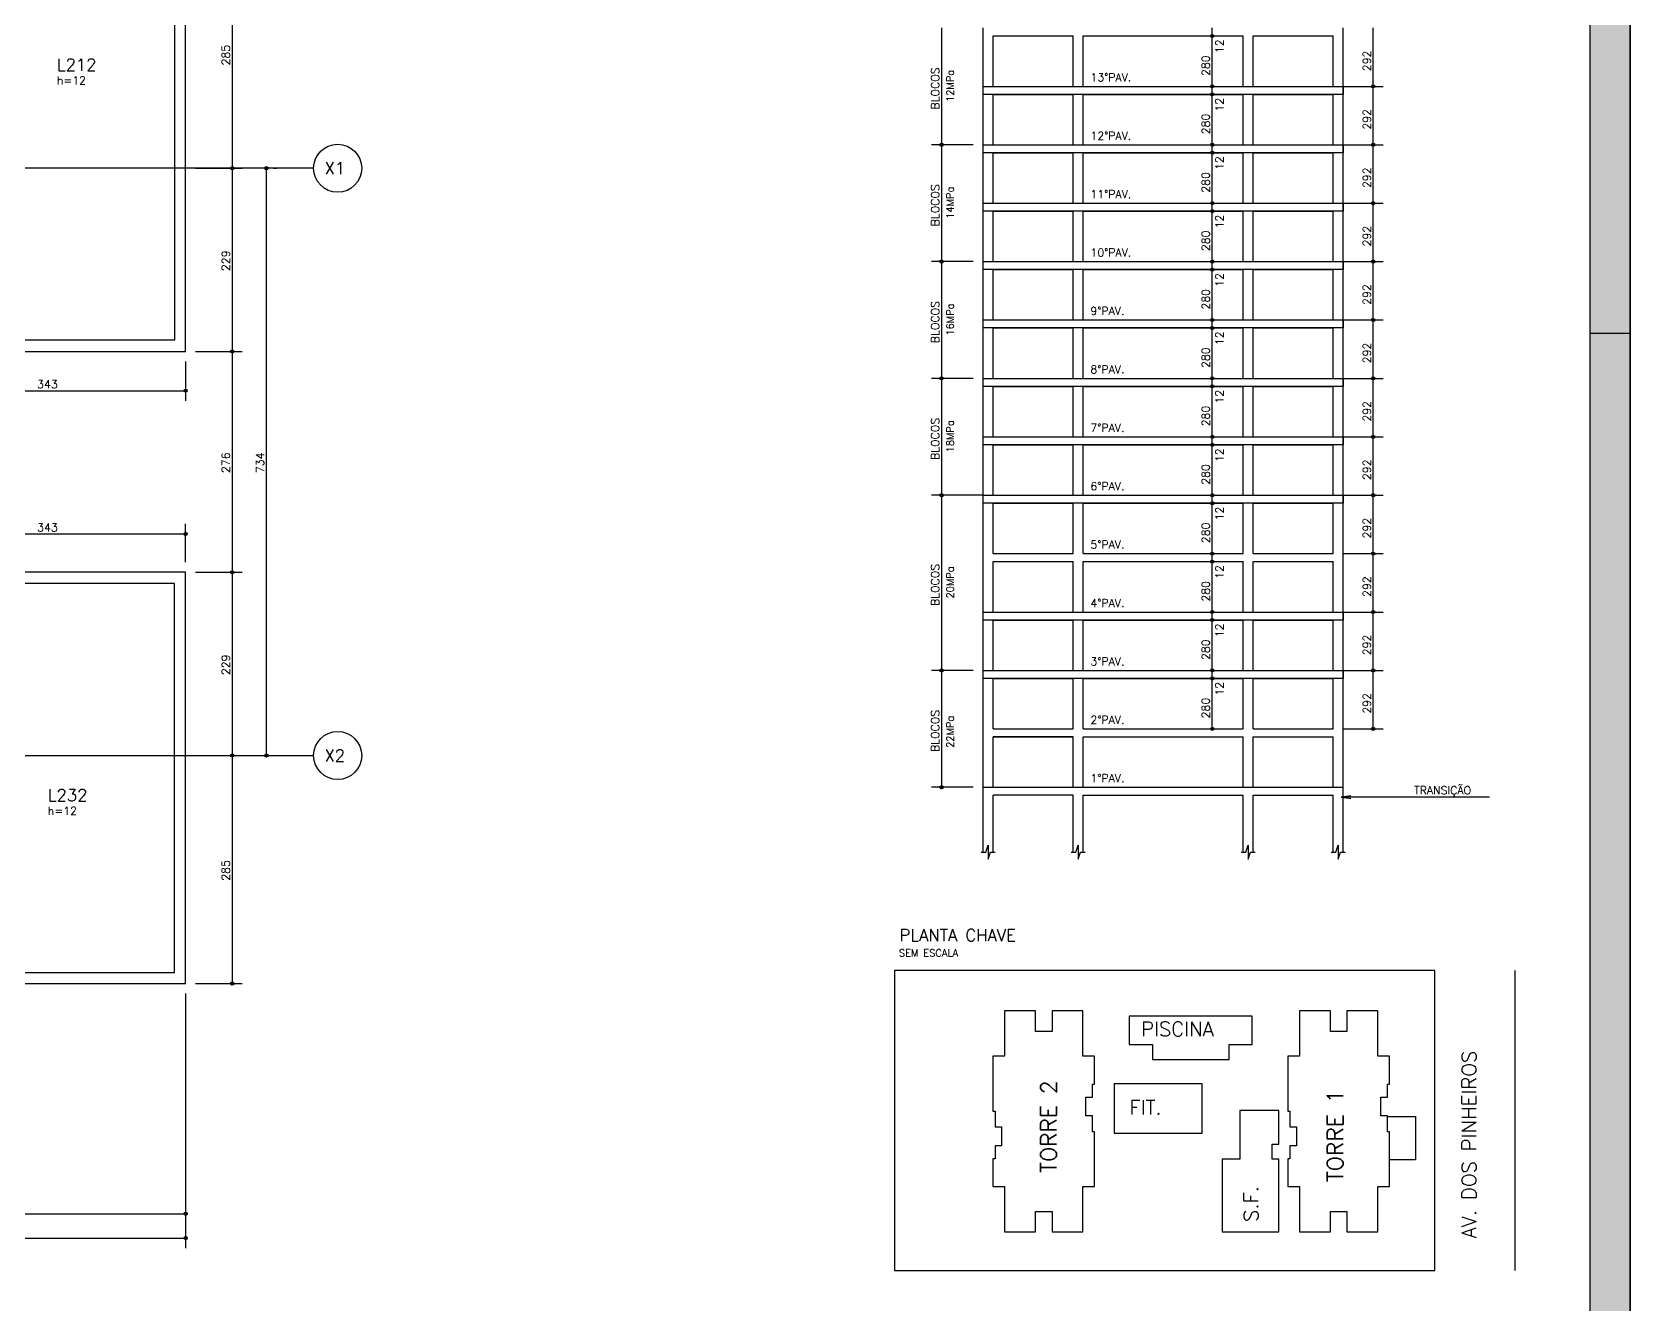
# Model space of a CAD drawing. Extents: x 187 to 6132, y -1204 to 3001.
# Drawn here: x 4135 to 6132, y 552 to 2142 of the extents above; entities that cross this region are included whole.
import ezdxf

# ---------------------------------------------------------------- set-up
doc = ezdxf.new("R2010")
doc.units = 0
doc.header["$LTSCALE"] = 100
doc.header["$MEASUREMENT"] = 0
doc.layers.get('0').update_dxf_attribs({"color": 245, "linetype": 'CONTINUOUS'})
for name, color, linetype in [('01', 7, 'CONTINUOUS'), ('10', 7, 'CONTINUOUS'), ('13', 7, 'CONTINUOUS'), ('16', 5, 'CONTINUOUS'), ('18', 4, 'CONTINUOUS'), ('2', 7, 'CONTINUOUS'), ('221', 102, 'CONTINUOUS'), ('235', 7, 'CONTINUOUS'), ('30', 7, 'CONTINUOUS')]:
    doc.layers.add(name, color=color, linetype=linetype)
doc.styles.get("Standard").update_dxf_attribs({"font": 'ROMANS.SHX'})

msp = doc.modelspace()

# ---------------------------------------------------------------- linework, layer by layer
for p, q in [((5323.10879, 2136.978609), (5323.10879, 2146.978605)), ((5323.10879, 2073.978605), (5323.10879, 2136.978609)), ((5335.608785, 2073.978605), (5335.608785, 2136.978609)), ((5335.608785, 2136.978609), (5435.608745, 2136.978609)), ((5435.608745, 2073.978605), (5435.608745, 2136.978609)), ((5435.608745, 2073.978605), (5435.608745, 2136.978609)), ((5448.10874, 2073.978605), (5448.10874, 2136.978609)), ((5448.10874, 2136.978609), (5648.10866, 2136.978609)), ((5648.10866, 2073.978605), (5648.10866, 2136.978609)), ((5660.608655, 2073.978605), (5660.608655, 2136.978609)), ((5660.608655, 2073.978605), (5660.608655, 2136.978609)), ((5660.608655, 2136.978609), (5760.608615, 2136.978609)), ((5760.608615, 2073.978605), (5760.608615, 2136.978609)), ((5773.10861, 2136.978609), (5773.10861, 2146.978605)), ((5773.10861, 2073.978605), (5773.10861, 2136.978609)), ((5323.10879, 2063.978506), (5323.10879, 2073.978502)), ((5323.10879, 2000.978502), (5323.10879, 2063.978506)), ((5335.608785, 2073.978502), (5435.608745, 2073.978502)), ((5335.608785, 2000.978502), (5335.608785, 2063.978506)), ((5335.608785, 2063.978506), (5435.608745, 2063.978506)), ((5435.608745, 2000.978502), (5435.608745, 2063.978506)), ((5435.608745, 2000.978502), (5435.608745, 2063.978506)), ((5448.10874, 2073.978502), (5648.10866, 2073.978502)), ((5448.10874, 2000.978502), (5448.10874, 2063.978506)), ((5448.10874, 2063.978506), (5648.10866, 2063.978506)), ((5648.10866, 2000.978502), (5648.10866, 2063.978506)), ((5660.608655, 2073.978502), (5760.608615, 2073.978502)), ((5660.608655, 2000.978502), (5660.608655, 2063.978506)), ((5660.608655, 2000.978502), (5660.608655, 2063.978506)), ((5660.608655, 2063.978506), (5760.608615, 2063.978506)), ((5760.608615, 2000.978502), (5760.608615, 2063.978506)), ((5773.10861, 2063.978506), (5773.10861, 2073.978502)), ((5773.10861, 2000.978502), (5773.10861, 2063.978506)), ((5323.10879, 1990.978402), (5323.10879, 2000.978398)), ((5335.608785, 2000.978398), (5435.608745, 2000.978398)), ((5448.10874, 2000.978398), (5648.10866, 2000.978398)), ((5660.608655, 2000.978398), (5760.608615, 2000.978398)), ((5773.10861, 1990.978402), (5773.10861, 2000.978398)), ((5323.10879, 1927.978398), (5323.10879, 1990.978402)), ((5335.608785, 1927.978398), (5335.608785, 1990.978402)), ((5335.608785, 1990.978402), (5435.608745, 1990.978402)), ((5435.608745, 1927.978398), (5435.608745, 1990.978402)), ((5435.608745, 1927.978398), (5435.608745, 1990.978402)), ((5448.10874, 1927.978398), (5448.10874, 1990.978402)), ((5448.10874, 1990.978402), (5648.10866, 1990.978402)), ((5648.10866, 1927.978398), (5648.10866, 1990.978402)), ((5660.608655, 1927.978398), (5660.608655, 1990.978402)), ((5660.608655, 1927.978398), (5660.608655, 1990.978402)), ((5660.608655, 1990.978402), (5760.608615, 1990.978402)), ((5760.608615, 1927.978398), (5760.608615, 1990.978402)), ((5773.10861, 1927.978398), (5773.10861, 1990.978402)), ((5323.10879, 1917.978299), (5323.10879, 1927.978295)), ((5323.10879, 1854.978295), (5323.10879, 1917.978299)), ((5335.608785, 1927.978295), (5435.608745, 1927.978295)), ((5335.608785, 1854.978295), (5335.608785, 1917.978299)), ((5335.608785, 1917.978299), (5435.608745, 1917.978299)), ((5435.608745, 1854.978295), (5435.608745, 1917.978299)), ((5435.608745, 1854.978295), (5435.608745, 1917.978299)), ((5448.10874, 1927.978295), (5648.10866, 1927.978295)), ((5448.10874, 1854.978295), (5448.10874, 1917.978299)), ((5448.10874, 1917.978299), (5648.10866, 1917.978299)), ((5648.10866, 1854.978295), (5648.10866, 1917.978299)), ((5660.608655, 1927.978295), (5760.608615, 1927.978295)), ((5660.608655, 1854.978295), (5660.608655, 1917.978299)), ((5660.608655, 1854.978295), (5660.608655, 1917.978299)), ((5660.608655, 1917.978299), (5760.608615, 1917.978299)), ((5760.608615, 1854.978295), (5760.608615, 1917.978299)), ((5773.10861, 1917.978299), (5773.10861, 1927.978295)), ((5773.10861, 1854.978295), (5773.10861, 1917.978299)), ((5323.10879, 1844.978196), (5323.10879, 1854.978192)), ((5323.10879, 1781.978192), (5323.10879, 1844.978196)), ((5335.608785, 1854.978192), (5435.608745, 1854.978192)), ((5335.608785, 1781.978192), (5335.608785, 1844.978196)), ((5335.608785, 1844.978196), (5435.608745, 1844.978196)), ((5435.608745, 1781.978192), (5435.608745, 1844.978196)), ((5435.608745, 1781.978192), (5435.608745, 1844.978196)), ((5448.10874, 1854.978192), (5648.10866, 1854.978192)), ((5448.10874, 1781.978192), (5448.10874, 1844.978196)), ((5448.10874, 1844.978196), (5648.10866, 1844.978196)), ((5648.10866, 1781.978192), (5648.10866, 1844.978196)), ((5660.608655, 1854.978192), (5760.608615, 1854.978192)), ((5660.608655, 1781.978192), (5660.608655, 1844.978196)), ((5660.608655, 1781.978192), (5660.608655, 1844.978196)), ((5660.608655, 1844.978196), (5760.608615, 1844.978196)), ((5760.608615, 1781.978192), (5760.608615, 1844.978196)), ((5773.10861, 1844.978196), (5773.10861, 1854.978192)), ((5773.10861, 1781.978192), (5773.10861, 1844.978196)), ((5323.10879, 1771.978093), (5323.10879, 1781.978089)), ((5335.608785, 1781.978089), (5435.608745, 1781.978089)), ((5448.10874, 1781.978089), (5648.10866, 1781.978089)), ((5660.608655, 1781.978089), (5760.608615, 1781.978089)), ((5773.10861, 1771.978093), (5773.10861, 1781.978089)), ((5323.10879, 1708.978089), (5323.10879, 1771.978093)), ((5335.608785, 1708.978089), (5335.608785, 1771.978093)), ((5335.608785, 1771.978093), (5435.608745, 1771.978093)), ((5435.608745, 1708.978089), (5435.608745, 1771.978093)), ((5435.608745, 1708.978089), (5435.608745, 1771.978093)), ((5448.10874, 1708.978089), (5448.10874, 1771.978093)), ((5448.10874, 1771.978093), (5648.10866, 1771.978093)), ((5648.10866, 1708.978089), (5648.10866, 1771.978093)), ((5660.608655, 1708.978089), (5660.608655, 1771.978093)), ((5660.608655, 1708.978089), (5660.608655, 1771.978093)), ((5660.608655, 1771.978093), (5760.608615, 1771.978093)), ((5760.608615, 1708.978089), (5760.608615, 1771.978093)), ((5773.10861, 1708.978089), (5773.10861, 1771.978093)), ((6081.530458, 1765.709975), (6131.530458, 1765.709975)), ((5323.10879, 1698.977989), (5323.10879, 1708.977985)), ((5323.10879, 1635.977985), (5323.10879, 1698.977989)), ((5335.608785, 1708.977985), (5435.608745, 1708.977985)), ((5335.608785, 1635.977985), (5335.608785, 1698.977989)), ((5335.608785, 1698.977989), (5435.608745, 1698.977989)), ((5435.608745, 1635.977985), (5435.608745, 1698.977989)), ((5435.608745, 1635.977985), (5435.608745, 1698.977989)), ((5448.10874, 1708.977985), (5648.10866, 1708.977985)), ((5448.10874, 1635.977985), (5448.10874, 1698.977989)), ((5448.10874, 1698.977989), (5648.10866, 1698.977989)), ((5648.10866, 1635.977985), (5648.10866, 1698.977989)), ((5660.608655, 1708.977985), (5760.608615, 1708.977985)), ((5660.608655, 1635.977985), (5660.608655, 1698.977989)), ((5660.608655, 1635.977985), (5660.608655, 1698.977989)), ((5660.608655, 1698.977989), (5760.608615, 1698.977989)), ((5760.608615, 1635.977985), (5760.608615, 1698.977989)), ((5773.10861, 1698.977989), (5773.10861, 1708.977985)), ((5773.10861, 1635.977985), (5773.10861, 1698.977989)), ((5323.10879, 1625.977886), (5323.10879, 1635.977882)), ((5323.10879, 1562.977882), (5323.10879, 1625.977886)), ((5335.608785, 1635.977882), (5435.608745, 1635.977882)), ((5335.608785, 1562.977882), (5335.608785, 1625.977886)), ((5335.608785, 1625.977886), (5435.608745, 1625.977886)), ((5435.608745, 1562.977882), (5435.608745, 1625.977886)), ((5435.608745, 1562.977882), (5435.608745, 1625.977886)), ((5448.10874, 1635.977882), (5648.10866, 1635.977882)), ((5448.10874, 1562.977882), (5448.10874, 1625.977886)), ((5448.10874, 1625.977886), (5648.10866, 1625.977886)), ((5648.10866, 1562.977882), (5648.10866, 1625.977886)), ((5660.608655, 1635.977882), (5760.608615, 1635.977882)), ((5660.608655, 1562.977882), (5660.608655, 1625.977886)), ((5660.608655, 1562.977882), (5660.608655, 1625.977886)), ((5660.608655, 1625.977886), (5760.608615, 1625.977886)), ((5760.608615, 1562.977882), (5760.608615, 1625.977886)), ((5773.10861, 1625.977886), (5773.10861, 1635.977882)), ((5773.10861, 1562.977882), (5773.10861, 1625.977886)), ((5323.10879, 1552.977783), (5323.10879, 1562.977779)), ((5335.608785, 1562.977779), (5435.608745, 1562.977779)), ((5448.10874, 1562.977779), (5648.10866, 1562.977779)), ((5660.608655, 1562.977779), (5760.608615, 1562.977779)), ((5773.10861, 1552.977783), (5773.10861, 1562.977779)), ((5323.10879, 1489.977779), (5323.10879, 1552.977783)), ((5335.608785, 1489.977779), (5335.608785, 1552.977783)), ((5335.608785, 1552.977783), (5435.608745, 1552.977783)), ((5435.608745, 1489.977779), (5435.608745, 1552.977783)), ((5435.608745, 1489.977779), (5435.608745, 1552.977783)), ((5448.10874, 1489.977779), (5448.10874, 1552.977783)), ((5448.10874, 1552.977783), (5648.10866, 1552.977783)), ((5648.10866, 1489.977779), (5648.10866, 1552.977783)), ((5660.608655, 1489.977779), (5660.608655, 1552.977783)), ((5660.608655, 1489.977779), (5660.608655, 1552.977783)), ((5660.608655, 1552.977783), (5760.608615, 1552.977783)), ((5760.608615, 1489.977779), (5760.608615, 1552.977783)), ((5773.10861, 1489.977779), (5773.10861, 1552.977783)), ((5323.10879, 1479.97768), (5323.10879, 1489.977676)), ((5323.10879, 1416.977676), (5323.10879, 1479.97768)), ((5335.608785, 1489.977676), (5435.608745, 1489.977676)), ((5335.608785, 1416.977676), (5335.608785, 1479.97768)), ((5335.608785, 1479.97768), (5435.608745, 1479.97768)), ((5435.608745, 1416.977676), (5435.608745, 1479.97768)), ((5435.608745, 1416.977676), (5435.608745, 1479.97768)), ((5448.10874, 1489.977676), (5648.10866, 1489.977676)), ((5448.10874, 1416.977676), (5448.10874, 1479.97768)), ((5448.10874, 1479.97768), (5648.10866, 1479.97768)), ((5648.10866, 1416.977676), (5648.10866, 1479.97768)), ((5660.608655, 1489.977676), (5760.608615, 1489.977676)), ((5660.608655, 1416.977676), (5660.608655, 1479.97768)), ((5660.608655, 1416.977676), (5660.608655, 1479.97768)), ((5660.608655, 1479.97768), (5760.608615, 1479.97768)), ((5760.608615, 1416.977676), (5760.608615, 1479.97768)), ((5773.10861, 1479.97768), (5773.10861, 1489.977676)), ((5773.10861, 1416.977676), (5773.10861, 1479.97768)), ((5323.10879, 1406.977577), (5323.10879, 1416.977573)), ((5323.10879, 1343.977573), (5323.10879, 1406.977577)), ((5335.608785, 1416.977573), (5435.608745, 1416.977573)), ((5335.608785, 1343.977573), (5335.608785, 1406.977577)), ((5335.608785, 1406.977577), (5435.608745, 1406.977577)), ((5435.608745, 1343.977573), (5435.608745, 1406.977577)), ((5435.608745, 1343.977573), (5435.608745, 1406.977577)), ((5448.10874, 1416.977573), (5648.10866, 1416.977573)), ((5448.10874, 1343.977573), (5448.10874, 1406.977577)), ((5448.10874, 1406.977577), (5648.10866, 1406.977577)), ((5648.10866, 1343.977573), (5648.10866, 1406.977577)), ((5660.608655, 1416.977573), (5760.608615, 1416.977573)), ((5660.608655, 1343.977573), (5660.608655, 1406.977577)), ((5660.608655, 1343.977573), (5660.608655, 1406.977577)), ((5660.608655, 1406.977577), (5760.608615, 1406.977577)), ((5760.608615, 1343.977573), (5760.608615, 1406.977577)), ((5773.10861, 1406.977577), (5773.10861, 1416.977573)), ((5773.10861, 1343.977573), (5773.10861, 1406.977577)), ((5323.10879, 1333.977473), (5323.10879, 1343.977469)), ((5335.608785, 1343.977469), (5435.608745, 1343.977469)), ((5448.10874, 1343.977469), (5648.10866, 1343.977469)), ((5660.608655, 1343.977469), (5760.608615, 1343.977469)), ((5773.10861, 1333.977473), (5773.10861, 1343.977469)), ((5323.10879, 1270.977469), (5323.10879, 1333.977473)), ((5335.608785, 1270.977469), (5335.608785, 1333.977473)), ((5335.608785, 1333.977473), (5435.608745, 1333.977473)), ((5435.608745, 1270.977469), (5435.608745, 1333.977473)), ((5435.608745, 1270.977469), (5435.608745, 1333.977473)), ((5448.10874, 1270.977469), (5448.10874, 1333.977473)), ((5448.10874, 1333.977473), (5648.10866, 1333.977473)), ((5648.10866, 1270.977469), (5648.10866, 1333.977473)), ((5660.608655, 1270.977469), (5660.608655, 1333.977473)), ((5660.608655, 1270.977469), (5660.608655, 1333.977473)), ((5660.608655, 1333.977473), (5760.608615, 1333.977473)), ((5760.608615, 1270.977469), (5760.608615, 1333.977473)), ((5773.10861, 1270.977469), (5773.10861, 1333.977473)), ((5323.10879, 1260.977473), (5323.10879, 1270.977469)), ((5323.10879, 1197.977469), (5323.10879, 1260.977473)), ((5335.608785, 1270.977469), (5435.608745, 1270.977469)), ((5435.608745, 1260.977473), (5335.608785, 1260.977473)), ((5335.608785, 1197.977469), (5335.608785, 1260.977473)), ((5335.608785, 1260.977473), (5435.608745, 1260.977473)), ((5435.608745, 1197.977469), (5435.608745, 1260.977473)), ((5435.608745, 1197.977469), (5435.608745, 1260.977473)), ((5448.10874, 1270.977469), (5648.10866, 1270.977469)), ((5448.10874, 1270.977366), (5648.10866, 1270.977366)), ((5448.10874, 1260.977473), (5648.10866, 1260.977473)), ((5448.10874, 1197.977469), (5448.10874, 1260.977473)), ((5448.10874, 1260.977473), (5648.10866, 1260.977473)), ((5648.10866, 1197.977469), (5648.10866, 1260.977473)), ((5660.608655, 1270.977469), (5760.608615, 1270.977469)), ((5660.608655, 1260.977473), (5760.608615, 1260.977473)), ((5660.608655, 1197.977469), (5660.608655, 1260.977473)), ((5660.608655, 1197.977469), (5660.608655, 1260.977473)), ((5660.608655, 1260.977473), (5760.608615, 1260.977473)), ((5760.608615, 1197.977469), (5760.608615, 1260.977473)), ((5773.10861, 1260.977473), (5773.10861, 1270.977469)), ((5773.10861, 1197.977469), (5773.10861, 1260.977473)), ((5323.10879, 1187.977473), (5323.10879, 1197.977469)), ((5323.10879, 1197.977469), (5448.10874, 1197.977469)), ((5323.10879, 1116.977469), (5323.10879, 1187.977473)), ((5323.10879, 1116.977469), (5323.10879, 1187.977473)), ((5335.608785, 1116.977469), (5335.608785, 1187.977473)), ((5435.608745, 1187.977473), (5335.608785, 1187.977473)), ((5435.608745, 1116.977469), (5435.608745, 1187.977473)), ((5435.608745, 1116.977469), (5435.608745, 1187.977473)), ((5448.10874, 1197.977469), (5648.10866, 1197.977469)), ((5448.10874, 1197.977366), (5660.608655, 1197.977366)), ((5448.10874, 1116.977469), (5448.10874, 1187.977473)), ((5448.10874, 1187.977473), (5648.10866, 1187.977473)), ((5648.10866, 1116.977469), (5648.10866, 1187.977473)), ((5660.608655, 1197.977469), (5773.10861, 1197.977469)), ((5660.608655, 1116.977469), (5660.608655, 1187.977473)), ((5660.608655, 1116.977469), (5660.608655, 1187.977473)), ((5660.608655, 1187.977473), (5760.608615, 1187.977473)), ((5760.608615, 1116.977469), (5760.608615, 1187.977473)), ((5773.10861, 1187.977473), (5773.10861, 1197.977469)), ((5773.10861, 1116.977469), (5773.10861, 1187.977473)), ((5773.10861, 1116.977469), (5773.10861, 1187.977473)), ((5987.581775, 969.08641), (5987.581775, 594.08641))]:
    msp.add_line(p, q)
for points in [[(186.530458, -1204.290025), (6131.530458, -1204.290025), (6131.530458, 3000.709975), (186.530458, 3000.709975), (186.530458, -1204.290025)], [(6081.530458, 3000.709975), (6131.530458, 3000.709975), (6131.530458, -1204.290025), (6081.530458, -1204.290025), (6081.530458, 3000.709975)], [(311.530458, -1154.290025), (6081.530458, -1154.290025), (6081.530458, 2950.709975), (311.530458, 2950.709975), (311.530458, -1154.290025)], [(5320.60879, 1116.977469), (5326.442133, 1116.977469), (5329.358788, 1125.727467), (5329.358788, 1108.227472), (5332.275459, 1116.977469), (5338.108785, 1116.977469)], [(5433.108745, 1116.977469), (5438.942088, 1116.977469), (5441.858743, 1125.727467), (5441.858743, 1108.227472), (5444.775414, 1116.977469), (5450.60874, 1116.977469)], [(5645.60866, 1116.977469), (5651.442003, 1116.977469), (5654.358658, 1125.727467), (5654.358658, 1108.227472), (5657.275329, 1116.977469), (5663.108655, 1116.977469)], [(5758.108615, 1116.977469), (5763.941958, 1116.977469), (5766.858613, 1125.727467), (5766.858613, 1108.227472), (5769.775284, 1116.977469), (5775.60861, 1116.977469)], [(5212.581775, 969.08641), (5212.581775, 594.08641), (5887.581775, 594.08641), (5887.581775, 969.08641), (5212.581775, 969.08641)], [(5505.702134, 911.881352), (5505.702134, 876.631352), (5534.759074, 876.631352), (5534.759074, 857.881352), (5630.403019, 857.881352), (5630.403019, 876.631352), (5659.459958, 876.631352), (5659.459958, 911.881352), (5505.702134, 911.881352)], [(5486.93266, 827.476824), (5486.93266, 765.702218), (5596.948141, 765.702218), (5596.948141, 827.476824), (5486.93266, 827.476824)], [(5692.622741, 793.941434), (5644.035434, 793.941434), (5644.035434, 733.190242), (5621.689735, 733.190242), (5621.689735, 642.141038), (5692.621136, 642.141038), (5692.621136, 733.189742), (5684.311764, 733.189742), (5684.311764, 752.000821), (5692.621136, 752.000821), (5692.622741, 793.941434)], [(5828.369275, 786.603855), (5863.479408, 786.603855), (5863.479408, 732.438471), (5830.994275, 732.438471)]]:
    msp.add_lwpolyline(points)
at = {"layer": '01'}
for points in [[(4326.595874, 1742.626464), (4326.595874, 2256.626464), (3571.595874, 2256.626464)], [(4032.595874, 1982.626464), (4046.595874, 1982.626464), (4046.595874, 2242.626464), (4312.595874, 2242.626464), (4312.595874, 1756.626464), (3886.595874, 1756.626464), (3886.595874, 1891.626464), (3557.595874, 1891.626464), (3557.595874, 1691.626464), (3227.595874, 1691.626464), (3227.595874, 1611.626464), (3126.595874, 1611.626464), (3126.595874, 2242.626464), (3892.595874, 2242.626464), (3892.595874, 1982.626464), (3906.595874, 1982.626464), (3906.595874, 2242.626464), (4032.595874, 2242.626464), (4032.595874, 1982.626464)], [(3983.595867, 1742.626464), (4326.595874, 1742.626464)], [(4032.595874, 1226.626464), (4046.595874, 1226.626464), (4046.595874, 966.626464), (4312.595874, 966.626464), (4312.595874, 1452.626464), (3886.595874, 1452.626464), (3886.595874, 1317.626464), (3557.595874, 1317.626464), (3557.595874, 1517.626464), (3227.595874, 1517.626464), (3227.595874, 1597.626464), (3126.595874, 1597.626464), (3126.595874, 966.626464), (3892.595874, 966.626464), (3892.595874, 1226.626464), (3906.595874, 1226.626464), (3906.595874, 966.626464), (4032.595874, 966.626464), (4032.595874, 1226.626464)], [(3571.595874, 952.626464), (4326.595874, 952.626464), (4326.595874, 1466.626464), (3983.595867, 1466.626464)]]:
    msp.add_lwpolyline(points, dxfattribs=at)
at = {"layer": '18'}
for p, q in [((4486.595874, 1971.626464), (482.595874, 1971.626464)), ((482.595874, 1237.626464), (4486.595874, 1237.626464))]:
    msp.add_line(p, q, dxfattribs=at)
for centre in [(4516.595874, 1971.626464), (4516.595874, 1237.626464)]:
    msp.add_circle(centre, 30, dxfattribs=at)
at = {"layer": '221', "color": 11, "linetype": 'Continuous'}
for p, q in [((4384.823784, 2256.626464), (4384.823784, 1971.626464)), ((5271.250938, 2146.978295), (5271.250938, 2000.978088)), ((5310.608785, 2000.978192), (5258.750938, 2000.978192)), ((5310.60879, 2000.978088), (5258.750938, 2000.978088)), ((5271.250938, 2000.978192), (5271.250938, 1854.977984)), ((4339.095874, 1971.626464), (4397.323784, 1971.626464)), ((4339.095874, 1971.626464), (4397.323784, 1971.626464)), ((4384.823784, 1971.626464), (4384.823784, 1742.626464)), ((4427.581807, 1237.626464), (4427.581807, 1971.626464)), ((4436.595874, 1971.626464), (4440.081807, 1971.626464)), ((5310.608785, 1854.978089), (5258.750938, 1854.978089)), ((5310.60879, 1854.977984), (5258.750938, 1854.977984)), ((5271.250938, 1854.978089), (5271.250938, 1708.977881)), ((4339.095874, 1742.626464), (4397.323784, 1742.626464)), ((4339.095874, 1742.626464), (4397.323784, 1742.626464)), ((4384.823784, 1742.626464), (4384.823784, 1466.626464)), ((4326.595874, 1730.126464), (4326.595874, 1681.095785)), ((5310.608785, 1708.977985), (5258.750938, 1708.977985)), ((5310.60879, 1708.977881), (5258.750938, 1708.977881)), ((5271.250938, 1708.977985), (5271.250938, 1562.977778)), ((3983.595741, 1693.595785), (4326.595874, 1693.595785)), ((5323.108785, 1562.977882), (5258.750938, 1562.977882)), ((5310.60879, 1562.977778), (5258.750938, 1562.977778)), ((5271.250938, 1562.977882), (5271.250938, 1343.977468)), ((4326.595874, 1479.126464), (4326.595874, 1527.098188)), ((3983.595741, 1514.598188), (4326.595874, 1514.598188)), ((4339.095874, 1466.626464), (4397.323784, 1466.626464)), ((4339.095874, 1466.626464), (4397.323784, 1466.626464)), ((4384.823784, 1466.626464), (4384.823784, 1237.626464)), ((5310.608785, 1343.977676), (5258.750938, 1343.977676)), ((5310.60879, 1343.977468), (5258.750938, 1343.977468)), ((5271.250938, 1343.977676), (5271.250938, 1197.977468)), ((4384.823784, 1237.626464), (4384.823784, 952.626464)), ((4395.238558, 1237.626464), (4397.323784, 1237.626464)), ((4395.238558, 1237.626464), (4397.323784, 1237.626464)), ((4436.595874, 1237.626464), (4440.081807, 1237.626464)), ((5310.60879, 1197.977468), (5258.750938, 1197.977468)), ((4326.595874, 940.126464), (4326.595874, 652.381882)), ((4326.595874, 940.126464), (4326.595874, 621.951585)), ((4339.095874, 952.626464), (4397.323784, 952.626464)), ((3571.596, 664.881882), (4326.595874, 664.881882)), ((3326.595874, 634.451585), (4326.595874, 634.451585))]:
    msp.add_line(p, q, dxfattribs=at)
at = {"layer": '221'}
for p, q in [((5609.552236, 2136.978609), (5609.552236, 2146.978605)), ((5609.552236, 2073.978605), (5609.552236, 2136.978609)), ((5810.60861, 2073.978605), (5810.60861, 2146.978605)), ((5609.552236, 2063.978506), (5609.552236, 2073.978502)), ((5609.552236, 2000.978502), (5609.552236, 2063.978506)), ((5773.10861, 2073.978502), (5822.60861, 2073.978502)), ((5794.180246, 2073.978605), (5823.10861, 2073.978605)), ((5794.180246, 2073.978502), (5823.10861, 2073.978502)), ((5810.60861, 2000.978502), (5810.60861, 2073.978502)), ((5609.552236, 1990.978402), (5609.552236, 2000.978398)), ((5773.10861, 2000.978398), (5822.60861, 2000.978398)), ((5794.180246, 2000.978502), (5823.10861, 2000.978502)), ((5794.180246, 2000.978398), (5823.10861, 2000.978398)), ((5810.60861, 1927.978398), (5810.60861, 2000.978398)), ((5609.552236, 1927.978398), (5609.552236, 1990.978402)), ((5609.552236, 1917.978299), (5609.552236, 1927.978295)), ((5609.552236, 1854.978295), (5609.552236, 1917.978299)), ((5773.10861, 1927.978295), (5822.60861, 1927.978295)), ((5794.180246, 1927.978398), (5823.10861, 1927.978398)), ((5794.180246, 1927.978295), (5823.10861, 1927.978295)), ((5810.60861, 1854.978295), (5810.60861, 1927.978295)), ((5609.552236, 1844.978196), (5609.552236, 1854.978192)), ((5609.552236, 1781.978192), (5609.552236, 1844.978196)), ((5773.10861, 1854.978192), (5822.60861, 1854.978192)), ((5794.180246, 1854.978295), (5823.10861, 1854.978295)), ((5794.180246, 1854.978192), (5823.10861, 1854.978192)), ((5810.60861, 1781.978192), (5810.60861, 1854.978192)), ((5609.552236, 1771.978093), (5609.552236, 1781.978089)), ((5773.10861, 1781.978089), (5822.60861, 1781.978089)), ((5794.180246, 1781.978192), (5823.10861, 1781.978192)), ((5794.180246, 1781.978089), (5823.10861, 1781.978089)), ((5810.60861, 1708.978089), (5810.60861, 1781.978089)), ((5609.552236, 1708.978089), (5609.552236, 1771.978093)), ((5609.552236, 1698.977989), (5609.552236, 1708.977985)), ((5609.552236, 1635.977985), (5609.552236, 1698.977989)), ((5773.10861, 1708.977985), (5822.60861, 1708.977985)), ((5794.180246, 1708.978089), (5823.10861, 1708.978089)), ((5794.180246, 1708.977985), (5823.10861, 1708.977985)), ((5810.60861, 1635.977985), (5810.60861, 1708.977985)), ((5609.552236, 1625.977886), (5609.552236, 1635.977882)), ((5609.552236, 1562.977882), (5609.552236, 1625.977886)), ((5773.10861, 1635.977882), (5822.60861, 1635.977882)), ((5794.180246, 1635.977985), (5823.10861, 1635.977985)), ((5794.180246, 1635.977882), (5823.10861, 1635.977882)), ((5810.60861, 1562.977882), (5810.60861, 1635.977882)), ((5609.552236, 1552.977783), (5609.552236, 1562.977779)), ((5773.10861, 1562.977779), (5822.60861, 1562.977779)), ((5794.180246, 1562.977882), (5823.10861, 1562.977882)), ((5794.180246, 1562.977779), (5823.10861, 1562.977779)), ((5810.60861, 1489.977779), (5810.60861, 1562.977779)), ((5609.552236, 1489.977779), (5609.552236, 1552.977783)), ((5609.552236, 1479.97768), (5609.552236, 1489.977676)), ((5609.552236, 1416.977676), (5609.552236, 1479.97768)), ((5773.10861, 1489.977676), (5822.60861, 1489.977676)), ((5794.180246, 1489.977779), (5823.10861, 1489.977779)), ((5794.180246, 1489.977676), (5823.10861, 1489.977676)), ((5810.60861, 1416.977676), (5810.60861, 1489.977676)), ((5609.552236, 1406.977577), (5609.552236, 1416.977573)), ((5609.552236, 1343.977573), (5609.552236, 1406.977577)), ((5773.10861, 1416.977573), (5822.60861, 1416.977573)), ((5794.180246, 1416.977676), (5823.10861, 1416.977676)), ((5794.180246, 1416.977573), (5823.10861, 1416.977573)), ((5810.60861, 1343.977573), (5810.60861, 1416.977573)), ((5609.552236, 1333.977473), (5609.552236, 1343.977469)), ((5773.10861, 1343.977469), (5822.60861, 1343.977469)), ((5794.180246, 1343.977573), (5823.10861, 1343.977573)), ((5794.180246, 1343.977469), (5823.10861, 1343.977469)), ((5810.60861, 1270.977469), (5810.60861, 1343.977469)), ((5609.552236, 1270.977469), (5609.552236, 1333.977473)), ((5773.10861, 1270.977469), (5822.60861, 1270.977469)), ((5794.180246, 1270.977469), (5823.10861, 1270.977469))]:
    msp.add_line(p, q, dxfattribs=at)
at = {"layer": '221', "color": 11, "linetype": 'Continuous'}
msp.add_lwpolyline([(5955.799388, 1185.573899), (5770.412836, 1185.573899), (5782.805897, 1187.205476), (5770.412836, 1185.573899), (5782.805897, 1183.942322)], dxfattribs=at)
at = {"layer": '221'}
for centre, radius in [((5609.552236, 2136.978609), 2), ((5609.552236, 2136.978609), 2), ((5609.552236, 2136.978609), 1), ((5609.552236, 2136.978609), 1), ((5609.552236, 2073.978502), 2), ((5609.552236, 2063.978506), 2), ((5609.552236, 2063.978506), 2), ((5609.552236, 2073.978502), 1), ((5609.552236, 2063.978506), 1), ((5609.552236, 2063.978506), 1), ((5810.60861, 2073.978502), 2), ((5810.60861, 2073.978502), 2), ((5810.60861, 2073.978502), 2), ((5810.60861, 2073.978502), 2), ((5810.60861, 2073.978502), 2), ((5810.60861, 2073.978502), 2), ((5810.60861, 2073.978502), 2), ((5810.60861, 2073.978502), 2), ((5810.60861, 2073.978502), 2), ((5810.60861, 2073.978502), 2), ((5810.60861, 2073.978502), 1), ((5810.60861, 2073.978502), 1), ((5810.60861, 2073.978502), 1), ((5810.60861, 2073.978502), 1), ((5810.60861, 2073.978502), 1), ((5810.60861, 2073.978502), 1), ((5810.60861, 2073.978502), 1), ((5810.60861, 2073.978502), 1), ((5810.60861, 2073.978502), 1), ((5810.60861, 2073.978502), 1), ((5609.552236, 2000.978398), 2), ((5609.552236, 2000.978398), 1), ((5810.60861, 2000.978398), 2), ((5810.60861, 2000.978398), 2), ((5810.60861, 2000.978398), 2), ((5810.60861, 2000.978398), 2), ((5810.60861, 2000.978398), 2), ((5810.60861, 2000.978398), 2), ((5810.60861, 2000.978398), 2), ((5810.60861, 2000.978398), 2), ((5810.60861, 2000.978398), 2), ((5810.60861, 2000.978398), 2), ((5810.60861, 2000.978398), 1), ((5810.60861, 2000.978398), 1), ((5810.60861, 2000.978398), 1), ((5810.60861, 2000.978398), 1), ((5810.60861, 2000.978398), 1), ((5810.60861, 2000.978398), 1), ((5810.60861, 2000.978398), 1), ((5810.60861, 2000.978398), 1), ((5810.60861, 2000.978398), 1), ((5810.60861, 2000.978398), 1), ((5609.552236, 1990.978402), 2), ((5609.552236, 1990.978402), 2), ((5609.552236, 1990.978402), 1), ((5609.552236, 1990.978402), 1), ((5609.552236, 1927.978295), 2), ((5609.552236, 1917.978299), 2), ((5609.552236, 1917.978299), 2), ((5609.552236, 1927.978295), 1), ((5609.552236, 1917.978299), 1), ((5609.552236, 1917.978299), 1), ((5810.60861, 1927.978295), 2), ((5810.60861, 1927.978295), 2), ((5810.60861, 1927.978295), 2), ((5810.60861, 1927.978295), 2), ((5810.60861, 1927.978295), 2), ((5810.60861, 1927.978295), 2), ((5810.60861, 1927.978295), 2), ((5810.60861, 1927.978295), 2), ((5810.60861, 1927.978295), 2), ((5810.60861, 1927.978295), 2), ((5810.60861, 1927.978295), 1), ((5810.60861, 1927.978295), 1), ((5810.60861, 1927.978295), 1), ((5810.60861, 1927.978295), 1), ((5810.60861, 1927.978295), 1), ((5810.60861, 1927.978295), 1), ((5810.60861, 1927.978295), 1), ((5810.60861, 1927.978295), 1), ((5810.60861, 1927.978295), 1), ((5810.60861, 1927.978295), 1), ((5609.552236, 1854.978192), 2), ((5609.552236, 1844.978196), 2), ((5609.552236, 1844.978196), 2), ((5609.552236, 1854.978192), 1), ((5609.552236, 1844.978196), 1), ((5609.552236, 1844.978196), 1), ((5810.60861, 1854.978192), 2), ((5810.60861, 1854.978192), 2), ((5810.60861, 1854.978192), 2), ((5810.60861, 1854.978192), 2), ((5810.60861, 1854.978192), 2), ((5810.60861, 1854.978192), 2), ((5810.60861, 1854.978192), 2), ((5810.60861, 1854.978192), 2), ((5810.60861, 1854.978192), 2), ((5810.60861, 1854.978192), 2), ((5810.60861, 1854.978192), 1), ((5810.60861, 1854.978192), 1), ((5810.60861, 1854.978192), 1), ((5810.60861, 1854.978192), 1), ((5810.60861, 1854.978192), 1), ((5810.60861, 1854.978192), 1), ((5810.60861, 1854.978192), 1), ((5810.60861, 1854.978192), 1), ((5810.60861, 1854.978192), 1), ((5810.60861, 1854.978192), 1), ((5609.552236, 1781.978089), 2), ((5609.552236, 1781.978089), 1), ((5810.60861, 1781.978089), 2), ((5810.60861, 1781.978089), 2), ((5810.60861, 1781.978089), 2), ((5810.60861, 1781.978089), 2), ((5810.60861, 1781.978089), 2), ((5810.60861, 1781.978089), 2), ((5810.60861, 1781.978089), 2), ((5810.60861, 1781.978089), 2), ((5810.60861, 1781.978089), 2), ((5810.60861, 1781.978089), 2), ((5810.60861, 1781.978089), 1), ((5810.60861, 1781.978089), 1), ((5810.60861, 1781.978089), 1), ((5810.60861, 1781.978089), 1), ((5810.60861, 1781.978089), 1), ((5810.60861, 1781.978089), 1), ((5810.60861, 1781.978089), 1), ((5810.60861, 1781.978089), 1), ((5810.60861, 1781.978089), 1), ((5810.60861, 1781.978089), 1), ((5609.552236, 1771.978093), 2), ((5609.552236, 1771.978093), 2), ((5609.552236, 1771.978093), 1), ((5609.552236, 1771.978093), 1), ((5609.552236, 1708.977985), 2), ((5609.552236, 1698.977989), 2), ((5609.552236, 1698.977989), 2), ((5609.552236, 1708.977985), 1), ((5609.552236, 1698.977989), 1), ((5609.552236, 1698.977989), 1), ((5810.60861, 1708.977985), 2), ((5810.60861, 1708.977985), 2), ((5810.60861, 1708.977985), 2), ((5810.60861, 1708.977985), 2), ((5810.60861, 1708.977985), 2), ((5810.60861, 1708.977985), 2), ((5810.60861, 1708.977985), 2), ((5810.60861, 1708.977985), 2), ((5810.60861, 1708.977985), 2), ((5810.60861, 1708.977985), 2), ((5810.60861, 1708.977985), 1), ((5810.60861, 1708.977985), 1), ((5810.60861, 1708.977985), 1), ((5810.60861, 1708.977985), 1), ((5810.60861, 1708.977985), 1), ((5810.60861, 1708.977985), 1), ((5810.60861, 1708.977985), 1), ((5810.60861, 1708.977985), 1), ((5810.60861, 1708.977985), 1), ((5810.60861, 1708.977985), 1), ((5609.552236, 1635.977882), 2), ((5810.60861, 1635.977882), 2), ((5810.60861, 1635.977882), 2), ((5810.60861, 1635.977882), 2), ((5810.60861, 1635.977882), 2), ((5810.60861, 1635.977882), 2), ((5810.60861, 1635.977882), 2), ((5810.60861, 1635.977882), 2), ((5810.60861, 1635.977882), 2), ((5810.60861, 1635.977882), 2), ((5810.60861, 1635.977882), 2), ((5609.552236, 1625.977886), 2), ((5609.552236, 1625.977886), 2), ((5609.552236, 1635.977882), 1), ((5609.552236, 1625.977886), 1), ((5609.552236, 1625.977886), 1), ((5810.60861, 1635.977882), 1), ((5810.60861, 1635.977882), 1), ((5810.60861, 1635.977882), 1), ((5810.60861, 1635.977882), 1), ((5810.60861, 1635.977882), 1), ((5810.60861, 1635.977882), 1), ((5810.60861, 1635.977882), 1), ((5810.60861, 1635.977882), 1), ((5810.60861, 1635.977882), 1), ((5810.60861, 1635.977882), 1), ((5609.552236, 1562.977779), 2), ((5609.552236, 1562.977779), 1), ((5810.60861, 1562.977779), 2), ((5810.60861, 1562.977779), 2), ((5810.60861, 1562.977779), 2), ((5810.60861, 1562.977779), 2), ((5810.60861, 1562.977779), 2), ((5810.60861, 1562.977779), 2), ((5810.60861, 1562.977779), 2), ((5810.60861, 1562.977779), 2), ((5810.60861, 1562.977779), 2), ((5810.60861, 1562.977779), 2), ((5810.60861, 1562.977779), 1), ((5810.60861, 1562.977779), 1), ((5810.60861, 1562.977779), 1), ((5810.60861, 1562.977779), 1), ((5810.60861, 1562.977779), 1), ((5810.60861, 1562.977779), 1), ((5810.60861, 1562.977779), 1), ((5810.60861, 1562.977779), 1), ((5810.60861, 1562.977779), 1), ((5810.60861, 1562.977779), 1), ((5609.552236, 1552.977783), 2), ((5609.552236, 1552.977783), 2), ((5609.552236, 1552.977783), 1), ((5609.552236, 1552.977783), 1), ((5609.552236, 1489.977676), 2), ((5609.552236, 1479.97768), 2), ((5609.552236, 1479.97768), 2), ((5609.552236, 1489.977676), 1), ((5609.552236, 1479.97768), 1), ((5609.552236, 1479.97768), 1), ((5810.60861, 1489.977676), 2), ((5810.60861, 1489.977676), 2), ((5810.60861, 1489.977676), 2), ((5810.60861, 1489.977676), 2), ((5810.60861, 1489.977676), 2), ((5810.60861, 1489.977676), 2), ((5810.60861, 1489.977676), 2), ((5810.60861, 1489.977676), 2), ((5810.60861, 1489.977676), 2), ((5810.60861, 1489.977676), 2), ((5810.60861, 1489.977676), 1), ((5810.60861, 1489.977676), 1), ((5810.60861, 1489.977676), 1), ((5810.60861, 1489.977676), 1), ((5810.60861, 1489.977676), 1), ((5810.60861, 1489.977676), 1), ((5810.60861, 1489.977676), 1), ((5810.60861, 1489.977676), 1), ((5810.60861, 1489.977676), 1), ((5810.60861, 1489.977676), 1), ((5609.552236, 1416.977573), 2), ((5609.552236, 1416.977573), 1), ((5810.60861, 1416.977573), 2), ((5810.60861, 1416.977573), 2), ((5810.60861, 1416.977573), 2), ((5810.60861, 1416.977573), 2), ((5810.60861, 1416.977573), 2), ((5810.60861, 1416.977573), 2), ((5810.60861, 1416.977573), 2), ((5810.60861, 1416.977573), 2), ((5810.60861, 1416.977573), 2), ((5810.60861, 1416.977573), 2), ((5810.60861, 1416.977573), 1), ((5810.60861, 1416.977573), 1), ((5810.60861, 1416.977573), 1), ((5810.60861, 1416.977573), 1), ((5810.60861, 1416.977573), 1), ((5810.60861, 1416.977573), 1), ((5810.60861, 1416.977573), 1), ((5810.60861, 1416.977573), 1), ((5810.60861, 1416.977573), 1), ((5810.60861, 1416.977573), 1), ((5609.552236, 1406.977577), 2), ((5609.552236, 1406.977577), 2), ((5609.552236, 1406.977577), 1), ((5609.552236, 1406.977577), 1), ((5609.552236, 1343.977469), 2), ((5609.552236, 1343.977469), 1), ((5810.60861, 1343.977469), 2), ((5810.60861, 1343.977469), 2), ((5810.60861, 1343.977469), 2), ((5810.60861, 1343.977469), 2), ((5810.60861, 1343.977469), 2), ((5810.60861, 1343.977469), 2), ((5810.60861, 1343.977469), 2), ((5810.60861, 1343.977469), 2), ((5810.60861, 1343.977469), 2), ((5810.60861, 1343.977469), 2), ((5810.60861, 1343.977469), 1), ((5810.60861, 1343.977469), 1), ((5810.60861, 1343.977469), 1), ((5810.60861, 1343.977469), 1), ((5810.60861, 1343.977469), 1), ((5810.60861, 1343.977469), 1), ((5810.60861, 1343.977469), 1), ((5810.60861, 1343.977469), 1), ((5810.60861, 1343.977469), 1), ((5810.60861, 1343.977469), 1), ((5609.552236, 1333.977473), 2), ((5609.552236, 1333.977473), 2), ((5609.552236, 1333.977473), 1), ((5609.552236, 1333.977473), 1), ((5609.552236, 1270.977366), 2), ((5609.552236, 1270.977366), 2), ((5609.552236, 1270.977366), 1), ((5609.552236, 1270.977366), 1), ((5810.60861, 1270.977469), 2), ((5810.60861, 1270.977469), 2), ((5810.60861, 1270.977469), 2), ((5810.60861, 1270.977469), 2), ((5810.60861, 1270.977469), 2), ((5810.60861, 1270.977469), 2), ((5810.60861, 1270.977469), 2), ((5810.60861, 1270.977469), 2), ((5810.60861, 1270.977469), 2), ((5810.60861, 1270.977469), 2), ((5810.60861, 1270.977366), 2), ((5810.60861, 1270.977366), 2), ((5810.60861, 1270.977366), 2), ((5810.60861, 1270.977366), 2), ((5810.60861, 1270.977366), 2), ((5810.60861, 1270.977366), 2), ((5810.60861, 1270.977366), 2), ((5810.60861, 1270.977366), 2), ((5810.60861, 1270.977366), 2), ((5810.60861, 1270.977366), 2), ((5810.60861, 1270.977469), 1), ((5810.60861, 1270.977469), 1), ((5810.60861, 1270.977469), 1), ((5810.60861, 1270.977469), 1), ((5810.60861, 1270.977469), 1), ((5810.60861, 1270.977469), 1), ((5810.60861, 1270.977469), 1), ((5810.60861, 1270.977469), 1), ((5810.60861, 1270.977469), 1), ((5810.60861, 1270.977469), 1), ((5810.60861, 1270.977366), 1), ((5810.60861, 1270.977366), 1), ((5810.60861, 1270.977366), 1), ((5810.60861, 1270.977366), 1), ((5810.60861, 1270.977366), 1), ((5810.60861, 1270.977366), 1), ((5810.60861, 1270.977366), 1), ((5810.60861, 1270.977366), 1), ((5810.60861, 1270.977366), 1), ((5810.60861, 1270.977366), 1)]:
    msp.add_circle(centre, radius, dxfattribs=at)
at = {"layer": '221', "color": 11, "linetype": 'Continuous'}
for centre, radius in [((5271.250938, 2000.978192), 2), ((5271.250938, 2000.978088), 2), ((5271.250938, 2000.978192), 1), ((5271.250938, 2000.978088), 1), ((4384.823784, 1971.626464), 2), ((4384.823784, 1971.626464), 2), ((4384.823784, 1971.626464), 1), ((4384.823784, 1971.626464), 1), ((4427.581807, 1971.626464), 2), ((4427.581807, 1971.626464), 1), ((5271.250938, 1854.978089), 2), ((5271.250938, 1854.977984), 2), ((5271.250938, 1854.978089), 1), ((5271.250938, 1854.977984), 1), ((4384.823784, 1742.626464), 2), ((4384.823784, 1742.626464), 2), ((4384.823784, 1742.626464), 1), ((4384.823784, 1742.626464), 1), ((5271.250938, 1708.977985), 2), ((5271.250938, 1708.977881), 2), ((5271.250938, 1708.977985), 1), ((5271.250938, 1708.977881), 1), ((4326.595874, 1693.595785), 2), ((4326.595874, 1693.595785), 1), ((5271.250938, 1562.977882), 2), ((5271.250938, 1562.977778), 2), ((5271.250938, 1562.977882), 1), ((5271.250938, 1562.977778), 1), ((4326.595874, 1514.598188), 2), ((4326.595874, 1514.598188), 1), ((4384.823784, 1466.626464), 2), ((4384.823784, 1466.626464), 2), ((4384.823784, 1466.626464), 1), ((4384.823784, 1466.626464), 1), ((5271.250938, 1343.977676), 2), ((5271.250938, 1343.977468), 2), ((5271.250938, 1343.977676), 1), ((5271.250938, 1343.977468), 1), ((4384.823784, 1237.626464), 2), ((4384.823784, 1237.626464), 2), ((4384.823784, 1237.626464), 1), ((4384.823784, 1237.626464), 1), ((4427.581807, 1237.626464), 2), ((4427.581807, 1237.626464), 1), ((5271.250938, 1197.977468), 2), ((5271.250938, 1197.977468), 1), ((4384.823784, 952.626464), 2), ((4384.823784, 952.626464), 1), ((4326.595874, 664.881882), 2), ((4326.595874, 664.881882), 1), ((4326.595874, 634.451585), 2), ((4326.595874, 634.451585), 1)]:
    msp.add_circle(centre, radius, dxfattribs=at)
at = {"layer": '235'}
for points in [[(6081.530458, 3000.709975), (6131.530458, 3000.709975), (6131.530458, -1204.290025)], [(6081.530458, 3000.709975), (6131.530458, -1204.290025), (6131.530458, -1204.290025)], [(6081.530458, 3000.709975), (6131.530458, -1204.290025), (6081.530458, -1204.290025)], [(6081.530458, 3000.709975), (6081.530458, -1204.290025), (6081.530458, -1204.290025)], [(6081.530458, 3000.709975), (6081.530458, -1204.290025), (6081.530458, 3000.709975)]]:
    msp.add_solid(points, dxfattribs=at)
at = {"layer": '30'}
for points in [[(5773.10861, 2063.979435), (5323.10879, 2063.979435), (5323.10879, 2073.979431), (5773.10861, 2073.979431), (5773.10861, 2063.979435)], [(5773.10861, 1990.979228), (5323.10879, 1990.979228), (5323.10879, 2000.979224), (5773.10861, 2000.979224), (5773.10861, 1990.979228)], [(5773.10861, 1917.979022), (5323.10879, 1917.979022), (5323.10879, 1927.979018), (5773.10861, 1927.979018), (5773.10861, 1917.979022)], [(5773.10861, 1844.978815), (5323.10879, 1844.978815), (5323.10879, 1854.978811), (5773.10861, 1854.978811), (5773.10861, 1844.978815)], [(5773.10861, 1771.978609), (5323.10879, 1771.978609), (5323.10879, 1781.978605), (5773.10861, 1781.978605), (5773.10861, 1771.978609)], [(5773.10861, 1698.978402), (5323.10879, 1698.978402), (5323.10879, 1708.978398), (5773.10861, 1708.978398), (5773.10861, 1698.978402)], [(5773.10861, 1625.978196), (5323.10879, 1625.978196), (5323.10879, 1635.978192), (5773.10861, 1635.978192), (5773.10861, 1625.978196)], [(5773.10861, 1552.977989), (5323.10879, 1552.977989), (5323.10879, 1562.977985), (5773.10861, 1562.977985), (5773.10861, 1552.977989)], [(5773.10861, 1406.977577), (5323.10879, 1406.977577), (5323.10879, 1416.977573), (5773.10861, 1416.977573), (5773.10861, 1406.977577)], [(5773.10861, 1333.97737), (5323.10879, 1333.97737), (5323.10879, 1343.977366), (5773.10861, 1343.977366), (5773.10861, 1333.97737)], [(5346.306775, 773.41141), (5346.306775, 749.936982), (5338.056775, 749.936982), (5338.056775, 733.58641), (5335.431775, 733.58641), (5335.431775, 698.78641), (5350.056775, 698.78641), (5350.056775, 642.16141), (5388.606775, 642.16141), (5388.606775, 667.886411), (5409.306775, 667.886411), (5409.306775, 642.16141), (5447.856775, 642.16141), (5447.856775, 698.78641), (5462.481775, 698.78641), (5462.481775, 767.33641), (5459.856775, 767.33641), (5459.856775, 787.21141), (5451.606775, 787.21141), (5451.606775, 810.685839), (5459.856775, 810.685839), (5459.856775, 827.03641), (5462.481775, 827.03641), (5462.481775, 861.83641), (5447.856775, 861.83641), (5447.856775, 918.46141), (5409.306775, 918.46141), (5409.306775, 892.73641), (5388.606775, 892.73641), (5388.606775, 918.46141), (5350.056775, 918.46141), (5350.056775, 861.83641), (5335.431775, 861.83641), (5335.431775, 793.28641), (5338.056775, 793.28641), (5338.056775, 773.41141), (5346.306775, 773.41141)], [(5714.819275, 773.41141), (5714.819275, 749.936982), (5706.569275, 749.936982), (5706.569275, 733.58641), (5703.944275, 733.58641), (5703.944275, 698.78641), (5718.569275, 698.78641), (5718.569275, 642.16141), (5757.119275, 642.16141), (5757.119275, 667.886411), (5777.819275, 667.886411), (5777.819275, 642.16141), (5816.369275, 642.16141), (5816.369275, 698.78641), (5830.994275, 698.78641), (5830.994275, 767.33641), (5828.369275, 767.33641), (5828.369275, 787.21141), (5820.119275, 787.21141), (5820.119275, 810.685839), (5828.369275, 810.685839), (5828.369275, 827.03641), (5830.994275, 827.03641), (5830.994275, 861.83641), (5816.369275, 861.83641), (5816.369275, 918.46141), (5777.819275, 918.46141), (5777.819275, 892.73641), (5757.119275, 892.73641), (5757.119275, 918.46141), (5718.569275, 918.46141), (5718.569275, 861.83641), (5703.944275, 861.83641), (5703.944275, 793.28641), (5706.569275, 793.28641), (5706.569275, 773.41141), (5714.819275, 773.41141)]]:
    msp.add_lwpolyline(points, dxfattribs=at)

# ---------------------------------------------------------------- texts
for s, height, p in [('13%%dPAV.', 10, (5457.27513, 2080.242944)), ('12%%dPAV.', 10, (5457.27513, 2007.242841)), ('11%%dPAV.', 10, (5457.27513, 1934.242737)), ('10%%dPAV.', 10, (5457.27513, 1861.242634)), ('9%%dPAV.', 10, (5457.27513, 1788.242531)), ('8%%dPAV.', 10, (5457.27513, 1715.242428)), ('7%%dPAV.', 10, (5457.27513, 1642.242324)), ('6%%dPAV.', 10, (5457.27513, 1569.242221)), ('5%%dPAV.', 10, (5457.27513, 1496.242118)), ('4%%dPAV.', 10, (5457.27513, 1423.242015)), ('3%%dPAV.', 10, (5457.27513, 1350.241912)), ('2%%dPAV.', 10, (5457.27513, 1277.241705)), ('1%%dPAV.', 10, (5457.27513, 1204.241705)), ('SEM ESCALA', 9, (5218.004754, 986.385372)), ('PISCINA', 18, (5520.364528, 886.787391)), ('FIT.', 18, (5506.06065, 788.777569))]:
    msp.add_text(s, height=height).set_placement(p)
for s, p in [('AV. DOS PINHEIROS', (5939.433729, 634.243835)), ('S.F.', (5666.935777, 654.712519))]:
    msp.add_text(s, height=18, rotation=-270).set_placement(p)
at = {"layer": '10', "linetype": 'Continuous'}
for s, p in [('L212', (4165.722043, 2093.48084)), ('L232', (4154.427177, 1180.494629))]:
    msp.add_text(s, height=15, dxfattribs=at).set_placement(p)
at = {"layer": '13', "linetype": 'Continuous'}
for p in [(4165.722043, 2076.48084), (4154.427177, 1163.494629)]:
    msp.add_text('h=12', height=10, dxfattribs=at).set_placement(p)
at = {"layer": '16'}
msp.add_text('PLANTA CHAVE', height=15, dxfattribs=at).set_placement((5218.743241, 1005.573158))
at = {"layer": '18'}
for s, p in [('X1', (4500.111736, 1964.127814)), ('X2', (4500.111736, 1230.127814))]:
    msp.add_text(s, height=15, rotation=360, dxfattribs=at).set_placement(p)
at = {"layer": '2'}
for s, p in [('TORRE 2', (5415.039259, 715.853143)), ('TORRE 1', (5772.930847, 704.469625))]:
    msp.add_text(s, height=20, rotation=-270, dxfattribs=at).set_placement(p)
at = {"layer": '221', "color": 11, "linetype": 'Continuous'}
for s, p in [('285', (4381.823784, 2100.126464)), ('BLOCOS', (5268.250938, 2044.978191)), ('BLOCOS', (5268.250938, 1898.978088)), ('229', (4381.823784, 1843.126464)), ('BLOCOS', (5268.250938, 1752.977985)), ('BLOCOS', (5268.250938, 1606.977882)), ('276', (4381.823784, 1590.626464)), ('734', (4424.581807, 1590.626464)), ('BLOCOS', (5268.250938, 1424.477675)), ('229', (4381.823784, 1338.126464)), ('BLOCOS', (5268.250938, 1241.977572)), ('285', (4381.823784, 1081.126464))]:
    msp.add_text(s, height=10, rotation=90, dxfattribs=at).set_placement(p)
at = {"layer": '221'}
for s, p in [('12', (5623.593228, 2115.450497)), ('292', (5807.779629, 2092.923165)), ('280', (5606.277548, 2087.024848)), ('12', (5623.593228, 2042.450394)), ('280', (5606.277548, 2014.024744)), ('292', (5807.779629, 2019.923062)), ('12', (5623.593228, 1969.45029)), ('280', (5606.277548, 1941.024641)), ('292', (5807.779629, 1946.922958)), ('12', (5623.593228, 1896.450187)), ('292', (5807.779629, 1873.922855)), ('280', (5606.277548, 1868.024538)), ('12', (5623.593228, 1823.450084)), ('280', (5606.277548, 1795.024435)), ('292', (5807.779629, 1800.922752)), ('12', (5623.593228, 1750.449981)), ('280', (5606.277548, 1722.024331)), ('292', (5807.779629, 1727.922649)), ('12', (5623.593228, 1677.449878)), ('292', (5807.779629, 1654.922545)), ('280', (5606.277548, 1649.024228)), ('12', (5623.593228, 1604.449774)), ('280', (5606.277548, 1576.024125)), ('292', (5807.779629, 1581.922442)), ('12', (5623.593228, 1531.449671)), ('280', (5606.277548, 1503.024022)), ('292', (5807.779629, 1508.922339)), ('12', (5623.593228, 1458.449568)), ('292', (5807.779629, 1435.922236)), ('280', (5606.277548, 1430.023919)), ('12', (5623.593228, 1385.449465)), ('280', (5606.277548, 1357.023815)), ('292', (5807.779629, 1362.922132)), ('12', (5623.593228, 1312.449361)), ('280', (5606.277548, 1284.023712)), ('292', (5807.779629, 1289.922029))]:
    msp.add_text(s, height=10, rotation=90, dxfattribs=at).set_placement(p)
at = {"layer": '221', "color": 11}
for s, p in [('12MPa', (5286.370824, 2054.47563)), ('14MPa', (5286.370824, 1908.475526)), ('16MPa', (5286.370824, 1762.475423)), ('18MPa', (5286.370824, 1616.47532)), ('20MPa', (5286.370824, 1433.884128)), ('22MPa', (5286.370824, 1247.225401))]:
    msp.add_text(s, height=9, rotation=90, dxfattribs=at).set_placement(p)
at = {"layer": '221', "color": 11, "linetype": 'Continuous'}
for s, p in [('343', (4141.095807, 1696.595785)), ('343', (4141.095807, 1517.598188)), ('TRANSIÇÃO', (5861.848777, 1189.162424))]:
    msp.add_text(s, height=10, dxfattribs=at).set_placement(p)

doc.saveas('drawing.dxf')
